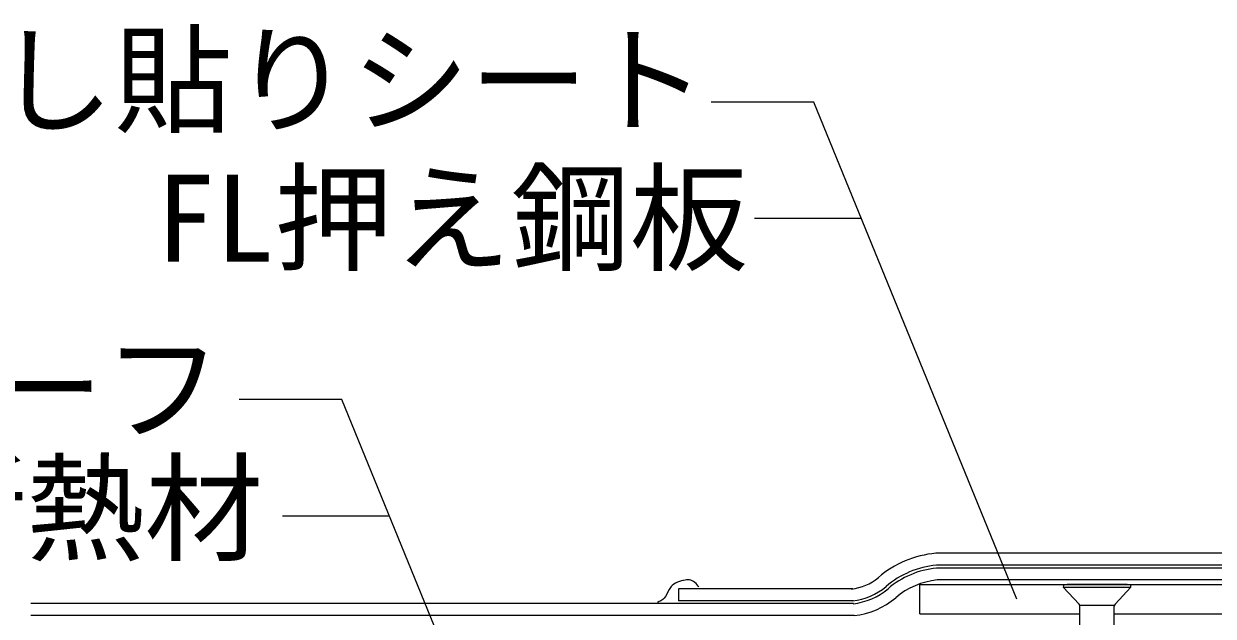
# Model space of a CAD drawing. Units: millimetres, scale not verified. Extents: x -675 to 675, y -471 to 460.
# Drawn here: x -306 to -105.3, y -15.2 to 84.8 of the extents above; entities that cross this region are included whole.
import ezdxf
from ezdxf.enums import TextEntityAlignment as Align

# ---------------------------------------------------------------- set-up
doc = ezdxf.new("R2010")
doc.units = ezdxf.units.MM
doc.header["$LTSCALE"] = 5
for name, color, linetype, lineweight in [('1-4_リベットルーフ', 7, 'Continuous', 9), ('1-5_ＦＬ鋼板・ディスク', 7, 'Continuous', 9), ('1-6_アンカー類', 7, 'Continuous', 9), ('1-A_元図・躯体', 7, 'Continuous', 9), ('1-B_その他', 7, 'Continuous', 9), ('E-E', 7, 'Continuous', 9)]:
    doc.layers.add(name, color=color, linetype=linetype, lineweight=lineweight)
doc.styles.add('ＭＳ ゴシック', font='')
doc.styles.get('ＭＳ ゴシック').set_extended_font_data('MS Gothic')

msp = doc.modelspace()

# ---------------------------------------------------------------- linework, layer by layer
at = {"layer": '1-4_リベットルーフ'}
for p, q in [((-31.824, -4.601), (-152.15, -4.601)), ((-31.824, -6.601), (-152.057, -6.601)), ((-31.824, -7.101), (-152.032, -7.101)), ((-31.824, -9.101), (-151.931, -9.101)), ((-195.546, -10.601), (-195.546, -12.601)), ((-166.164, -10.601), (-195.546, -10.601)), ((-166.012, -13.101), (-304.843, -13.101)), ((-166.041, -12.601), (-195.546, -12.601)), ((-165.902, -15.101), (-304.843, -15.101))]:
    msp.add_line(p, q, dxfattribs=at)
for centre, radius, start, end in [((-150.586, -21.867), 17.337, 95.17435, 130.466), ((-150.586, -21.867), 15.337, 95.50164, 130.466), ((-150.586, -21.867), 14.837, 95.59365, 130.466), ((-167.248, -2.335), 8.337, 276.018, 310.466), ((-150.586, -21.867), 12.837, 96.01401, 130.466), ((-167.248, -2.335), 10.337, 276.018, 310.466), ((-167.248, -2.335), 10.837, 276.018, 310.466), ((-167.248, -2.335), 12.837, 276.018, 310.466)]:
    msp.add_arc(centre, radius, start, end, dxfattribs=at)
at = {"layer": '1-5_ＦＬ鋼板・ディスク'}
for p, q in [((-154.843, -14.84), (-127.835, -14.84)), ((-122.035, -14.84), (-30.328, -14.84))]:
    msp.add_line(p, q, dxfattribs=at)
msp.add_lwpolyline([(-154.843, -14.84), (-154.843, -9.84), (-30.328, -9.84)], dxfattribs=at)
at = {"layer": '1-6_アンカー類'}
for p, q in [((-130.613, -9.84), (-119.257, -9.84)), ((-119.885, -9.84), (-129.984, -9.84)), ((-130.635, -10.34), (-127.969, -13.196)), ((-130.635, -10.34), (-119.235, -10.34)), ((-121.9, -13.196), (-119.235, -10.34)), ((-127.875, -13.34), (-121.994, -13.34)), ((-127.835, -78.54), (-127.835, -13.537)), ((-122.035, -78.54), (-122.035, -13.537))]:
    msp.add_line(p, q, dxfattribs=at)
for centre, radius, start, end in [((-124.935, -10.34), 5.7, 174.96759, 180), ((-124.935, -10.34), 5.7, 0, 5.03241), ((-128.335, -13.537), 0.5, 0, 43.02507), ((-121.535, -13.537), 0.5, 136.97493, 180)]:
    msp.add_arc(centre, radius, start, end, dxfattribs=at)
at = {"layer": '1-B_その他'}
msp.add_lwpolyline([(-192.126, -10.25), (-192.233, -10.122), (-192.419, -9.904), (-192.609, -9.698), (-192.807, -9.511), (-193.015, -9.349), (-193.236, -9.221), (-193.371, -9.165), (-193.497, -9.127), (-193.722, -9.087), (-193.958, -9.076), (-194.2, -9.088), (-194.447, -9.119), (-194.696, -9.165), (-194.84, -9.197), (-195.053, -9.249), (-195.412, -9.353), (-195.757, -9.481), (-196.082, -9.635), (-196.381, -9.82), (-196.649, -10.041), (-196.787, -10.186), (-196.934, -10.375), (-197.153, -10.732), (-197.348, -11.114), (-197.54, -11.499), (-197.748, -11.866), (-197.993, -12.193), (-198.16, -12.357), (-198.235, -12.418), (-198.373, -12.514), (-198.519, -12.601), (-198.673, -12.681), (-198.831, -12.756), (-198.992, -12.827), (-199.086, -12.868)], dxfattribs=at)
at = {"layer": 'E-E'}
for p, q in [((-172.735, 71.564), (-190.055, 71.564)), ((-138.461, -12.33), (-172.735, 71.564)), ((-164.695, 51.885), (-182.738, 51.885)), ((-252.359, 21.333), (-269.679, 21.333)), ((-231.268, -30.293), (-252.359, 21.333)), ((-244.319, 1.653), (-262.362, 1.653))]:
    msp.add_line(p, q, dxfattribs=at)

# ---------------------------------------------------------------- texts
at = {"layer": '1-A_元図・躯体', "style": 'ＭＳ ゴシック'}
msp.add_text('増し貼りシート', height=14.66, dxfattribs=at).set_placement((-330.796, 63.545), align=Align.BOTTOM_LEFT)
at = {"layer": 'E-E', "style": 'ＭＳ ゴシック'}
for s, p in [('FL押え鋼板', (-283.716, 40.225)), ('リベットルーフ', (-412.573, 11.543)), ('断熱材', (-325.646, -8.734))]:
    msp.add_text(s, height=14.66, dxfattribs=at).set_placement(p, align=Align.BOTTOM_LEFT)

doc.saveas('drawing.dxf')
